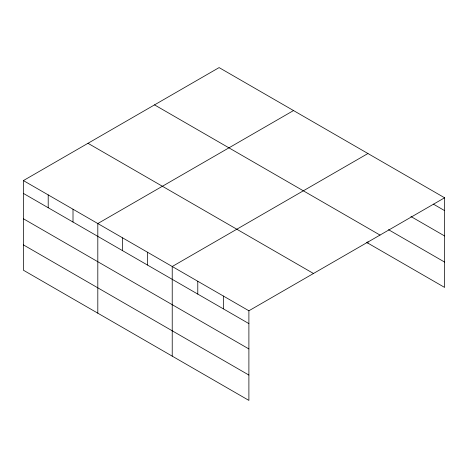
<?xml version="1.0" encoding="UTF-8"?>
<svg xmlns="http://www.w3.org/2000/svg" width="468" height="468" viewBox="0 0 468 468"><rect width="100%" height="100%" fill="white"/><g stroke="black" fill="none" stroke-linecap="round" stroke-linejoin="round"><path stroke-width="0.7" d="M248.894 348.947L248.894 310.77L23.4 180.584L23.4 270.217L248.894 400.403L248.894 348.947L23.4 218.761M366.69 242.436L444.6 287.416L444.6 197.783L219.106 67.597L23.4 180.584M293.518 110.559L97.812 223.546L97.812 313.18M367.93 153.522L172.224 266.508L172.224 356.142M248.894 310.77L444.6 197.783M433.38 204.136L444.6 210.618M410.939 216.526L444.6 235.96M388.498 229.683L444.6 262.074M154.522 104.879L380.016 235.071M87.984 143.296L313.478 273.488M23.4 193.413L248.894 323.604M23.4 244.875L248.894 375.061M367.93 241.704L367.93 243.149M223.341 296.016L223.341 308.851M197.783 281.262L197.783 294.097M147.42 252.188L147.42 265.017M122.616 237.867L122.616 250.696M73.008 209.225L73.008 222.054M48.204 194.904L48.204 207.733"/></g></svg>
